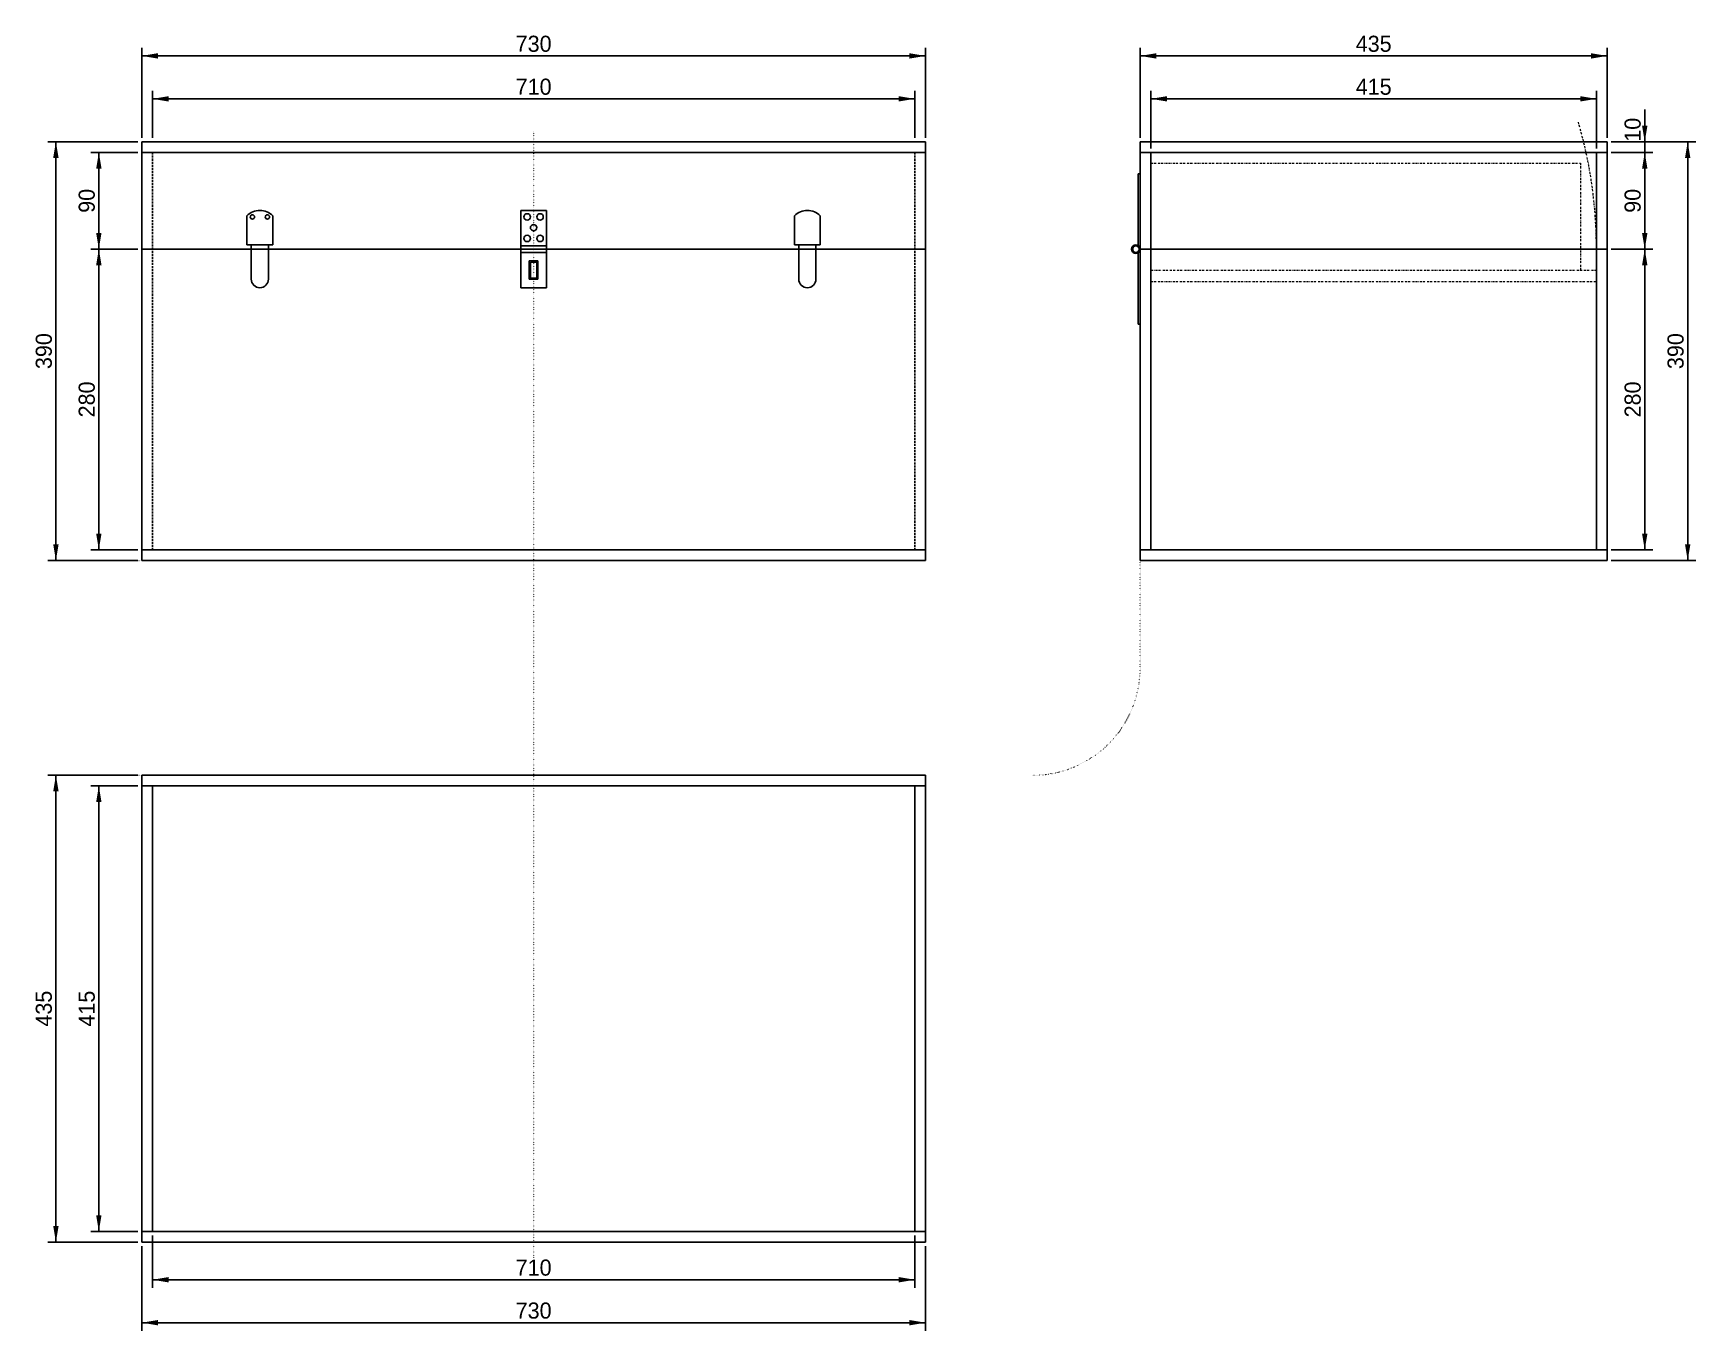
# Model space of a CAD drawing. Header units: millimetres. Extents: x -931 to 618, y -618 to 591.
import ezdxf

# ---------------------------------------------------------------- set-up
doc = ezdxf.new("R2010")
doc.units = ezdxf.units.MM
for name, pattern in [('BORDERTINY', [6.6675, 1.905, -0.9525, 1.905, -0.9525, 0, -0.9525]), ('DASHEDTINY', [2.8575, 1.905, -0.9525]), ('DOTTINY', [0.9525, 0, -0.9525])]:
    doc.linetypes.add(name, pattern=pattern)
doc.layers.get('0').update_dxf_attribs({"linetype": 'CONTINUOUS', "lineweight": 25})
doc.layers.add('1 Constr', color=2, linetype='DOTTINY', lineweight=0)
doc.layers.add('Internals', color=1, linetype='BORDERTINY', lineweight=0)
doc.layers.add('2 Dims', color=136, linetype='CONTINUOUS', lineweight=18, true_color=0x008080)
doc.dimstyles.get("Standard").update_dxf_attribs({"dimscale": 6, "dimtxt": 2.5, "dimasz": 2.5, "dimexe": 1.25, "dimexo": 0.625, "dimtad": 0, "dimtoh": 1, "dimdec": 0, "dimzin": 1, "dimdsep": 46, "dimtxsty": 'Standard', "dimcen": 0.09, "dimadec": 0, "dimazin": 0, "dimtfac": 1, "dimtdec": 4, "dimtofl": 0, "dimtmove": 0, "dimatfit": 3, "dimfxl": 1, "dimtolj": 1, "dimtzin": 0, "dimarcsym": 0})

# ---------------------------------------------------------------- blocks, each defined once
blk = doc.blocks.new('*D1')
at = {"layer": '2 Dims', "color": 0, "linetype": 'ByBlock', "lineweight": -2}
for p, q in [((-833.8, 490), (-917.5, 490)), ((-910, 490), (-910, 100)), ((-833.8, 100), (-917.5, 100))]:
    blk.add_line(p, q, dxfattribs=at)
for points in [[(-910, 490), (-907.5, 475), (-912.5, 475)], [(-910, 100), (-912.5, 115), (-907.5, 115)]]:
    blk.add_solid(points, dxfattribs=at)
at = {"layer": '2 Dims', "color": 0, "linetype": 'CONTINUOUS', "lineweight": -2, "insert": (-921.2, 295), "char_height": 15, "width": 30, "attachment_point": 5, "rotation": 90}
blk.add_mtext('390', dxfattribs=at)
blk = doc.blocks.new('*D2')
at = {"layer": '2 Dims', "color": 0, "linetype": 'ByBlock', "lineweight": -2}
for p, q in [((-820, 493.8), (-820, 537.5)), ((-820, 530), (-110, 530)), ((-110, 493.8), (-110, 537.5))]:
    blk.add_line(p, q, dxfattribs=at)
for points in [[(-820, 530), (-805, 532.5), (-805, 527.5)], [(-110, 530), (-125, 527.5), (-125, 532.5)]]:
    blk.add_solid(points, dxfattribs=at)
at = {"layer": '2 Dims', "color": 0, "linetype": 'CONTINUOUS', "lineweight": -2, "insert": (-465, 541.2), "char_height": 15, "width": 26.667, "attachment_point": 5}
blk.add_mtext('710', dxfattribs=at)
blk = doc.blocks.new('*D3')
at = {"layer": '2 Dims', "color": 0, "linetype": 'ByBlock', "lineweight": -2}
for p, q in [((-830, 493.8), (-830, 577.5)), ((-100, 493.8), (-100, 577.5)), ((-830, 570), (-100, 570))]:
    blk.add_line(p, q, dxfattribs=at)
for points in [[(-830, 570), (-815, 572.5), (-815, 567.5)], [(-100, 570), (-115, 567.5), (-115, 572.5)]]:
    blk.add_solid(points, dxfattribs=at)
at = {"layer": '2 Dims', "color": 0, "linetype": 'CONTINUOUS', "lineweight": -2, "insert": (-465, 581.2), "char_height": 15, "width": 30, "attachment_point": 5}
blk.add_mtext('730', dxfattribs=at)
blk = doc.blocks.new('*D4')
at = {"layer": '2 Dims', "color": 0, "linetype": 'ByBlock', "lineweight": -2}
for p, q in [((-833.8, 480), (-877.5, 480)), ((-870, 480), (-870, 390)), ((-833.8, 390), (-877.5, 390))]:
    blk.add_line(p, q, dxfattribs=at)
for points in [[(-870, 480), (-867.5, 465), (-872.5, 465)], [(-870, 390), (-872.5, 405), (-867.5, 405)]]:
    blk.add_solid(points, dxfattribs=at)
at = {"layer": '2 Dims', "color": 0, "linetype": 'CONTINUOUS', "lineweight": -2, "insert": (-881.2, 435), "char_height": 15, "width": 18.333, "attachment_point": 5, "rotation": 90}
blk.add_mtext('90', dxfattribs=at)
blk = doc.blocks.new('*D5')
at = {"layer": '2 Dims', "color": 0, "linetype": 'ByBlock', "lineweight": -2}
for p, q in [((-833.8, 390), (-877.5, 390)), ((-870, 390), (-870, 110)), ((-833.8, 110), (-877.5, 110))]:
    blk.add_line(p, q, dxfattribs=at)
for points in [[(-870, 390), (-867.5, 375), (-872.5, 375)], [(-870, 110), (-872.5, 125), (-867.5, 125)]]:
    blk.add_solid(points, dxfattribs=at)
at = {"layer": '2 Dims', "color": 0, "linetype": 'CONTINUOUS', "lineweight": -2, "insert": (-881.2, 250), "char_height": 15, "width": 30, "attachment_point": 5, "rotation": 90}
blk.add_mtext('280', dxfattribs=at)
blk = doc.blocks.new('*D6')
at = {"layer": '2 Dims', "color": 0, "linetype": 'ByBlock', "lineweight": -2}
for p, q in [((-833.8, -110), (-877.5, -110)), ((-870, -110), (-870, -525)), ((-833.8, -525), (-877.5, -525))]:
    blk.add_line(p, q, dxfattribs=at)
for points in [[(-870, -110), (-867.5, -125), (-872.5, -125)], [(-870, -525), (-872.5, -510), (-867.5, -510)]]:
    blk.add_solid(points, dxfattribs=at)
at = {"layer": '2 Dims', "color": 0, "linetype": 'CONTINUOUS', "lineweight": -2, "insert": (-881.2, -317.5), "char_height": 15, "width": 28.333, "attachment_point": 5, "rotation": 90}
blk.add_mtext('415', dxfattribs=at)
blk = doc.blocks.new('*D7')
at = {"layer": '2 Dims', "color": 0, "linetype": 'ByBlock', "lineweight": -2}
for p, q in [((-833.8, -100), (-917.5, -100)), ((-910, -100), (-910, -535)), ((-833.8, -535), (-917.5, -535))]:
    blk.add_line(p, q, dxfattribs=at)
for points in [[(-910, -100), (-907.5, -115), (-912.5, -115)], [(-910, -535), (-912.5, -520), (-907.5, -520)]]:
    blk.add_solid(points, dxfattribs=at)
at = {"layer": '2 Dims', "color": 0, "linetype": 'CONTINUOUS', "lineweight": -2, "insert": (-921.2, -317.5), "char_height": 15, "width": 31.667, "attachment_point": 5, "rotation": 90}
blk.add_mtext('435', dxfattribs=at)
blk = doc.blocks.new('*D8')
at = {"layer": '2 Dims', "color": 0, "linetype": 'ByBlock', "lineweight": -2}
for p, q in [((-820, -528.8), (-820, -577.5)), ((-110, -528.8), (-110, -577.5)), ((-820, -570), (-110, -570))]:
    blk.add_line(p, q, dxfattribs=at)
for points in [[(-820, -570), (-805, -567.5), (-805, -572.5)], [(-110, -570), (-125, -572.5), (-125, -567.5)]]:
    blk.add_solid(points, dxfattribs=at)
at = {"layer": '2 Dims', "color": 0, "linetype": 'CONTINUOUS', "lineweight": -2, "insert": (-465, -558.8), "char_height": 15, "width": 26.667, "attachment_point": 5}
blk.add_mtext('710', dxfattribs=at)
blk = doc.blocks.new('*D9')
at = {"layer": '2 Dims', "color": 0, "linetype": 'ByBlock', "lineweight": -2}
for p, q in [((-830, -538.8), (-830, -617.5)), ((-100, -538.8), (-100, -617.5)), ((-100, -610), (-830, -610))]:
    blk.add_line(p, q, dxfattribs=at)
for points in [[(-830, -610), (-815, -607.5), (-815, -612.5)], [(-100, -610), (-115, -612.5), (-115, -607.5)]]:
    blk.add_solid(points, dxfattribs=at)
at = {"layer": '2 Dims', "color": 0, "linetype": 'CONTINUOUS', "lineweight": -2, "insert": (-465, -598.8), "char_height": 15, "width": 30, "attachment_point": 5}
blk.add_mtext('730', dxfattribs=at)
blk = doc.blocks.new('*D10')
at = {"layer": '2 Dims', "color": 0, "linetype": 'ByBlock', "lineweight": -2}
for p, q in [((110, 483.8), (110, 537.5)), ((110, 530), (525, 530)), ((525, 483.8), (525, 537.5))]:
    blk.add_line(p, q, dxfattribs=at)
for points in [[(110, 530), (125, 532.5), (125, 527.5)], [(525, 530), (510, 527.5), (510, 532.5)]]:
    blk.add_solid(points, dxfattribs=at)
at = {"layer": '2 Dims', "color": 0, "linetype": 'CONTINUOUS', "lineweight": -2, "insert": (317.5, 541.2), "char_height": 15, "width": 28.333, "attachment_point": 5}
blk.add_mtext('415', dxfattribs=at)
blk = doc.blocks.new('*D11')
at = {"layer": '2 Dims', "color": 0, "linetype": 'ByBlock', "lineweight": -2}
for p, q in [((100, 493.8), (100, 577.5)), ((535, 493.8), (535, 577.5)), ((535, 570), (100, 570))]:
    blk.add_line(p, q, dxfattribs=at)
for points in [[(100, 570), (115, 572.5), (115, 567.5)], [(535, 570), (520, 567.5), (520, 572.5)]]:
    blk.add_solid(points, dxfattribs=at)
at = {"layer": '2 Dims', "color": 0, "linetype": 'CONTINUOUS', "lineweight": -2, "insert": (317.5, 581.2), "char_height": 15, "width": 31.667, "attachment_point": 5}
blk.add_mtext('435', dxfattribs=at)
blk = doc.blocks.new('*D12')
at = {"layer": '2 Dims', "color": 0, "linetype": 'ByBlock', "lineweight": -2}
for p, q in [((538.8, 480), (577.5, 480)), ((570, 480), (570, 390)), ((538.8, 390), (577.5, 390))]:
    blk.add_line(p, q, dxfattribs=at)
for points in [[(570, 480), (572.5, 465), (567.5, 465)], [(570, 390), (567.5, 405), (572.5, 405)]]:
    blk.add_solid(points, dxfattribs=at)
at = {"layer": '2 Dims', "color": 0, "linetype": 'CONTINUOUS', "lineweight": -2, "insert": (558.8, 435), "char_height": 15, "width": 18.333, "attachment_point": 5, "rotation": 90}
blk.add_mtext('90', dxfattribs=at)
blk = doc.blocks.new('*D13')
at = {"layer": '2 Dims', "color": 0, "linetype": 'ByBlock', "lineweight": -2}
for p, q in [((570, 520), (570, 450)), ((538.8, 490), (577.5, 490)), ((538.8, 480), (577.5, 480))]:
    blk.add_line(p, q, dxfattribs=at)
for points in [[(570, 490), (567.5, 505), (572.5, 505)], [(570, 480), (572.5, 465), (567.5, 465)]]:
    blk.add_solid(points, dxfattribs=at)
at = {"layer": '2 Dims', "color": 0, "linetype": 'CONTINUOUS', "lineweight": -2, "insert": (558.8, 501.2), "char_height": 15, "width": 15, "attachment_point": 5, "rotation": 90}
blk.add_mtext('10', dxfattribs=at)
blk = doc.blocks.new('*D14')
at = {"layer": '2 Dims', "color": 0, "linetype": 'ByBlock', "lineweight": -2}
for p, q in [((538.8, 390), (577.5, 390)), ((570, 390), (570, 110)), ((538.8, 110), (577.5, 110))]:
    blk.add_line(p, q, dxfattribs=at)
for points in [[(570, 390), (572.5, 375), (567.5, 375)], [(570, 110), (567.5, 125), (572.5, 125)]]:
    blk.add_solid(points, dxfattribs=at)
at = {"layer": '2 Dims', "color": 0, "linetype": 'CONTINUOUS', "lineweight": -2, "insert": (558.8, 250), "char_height": 15, "width": 30, "attachment_point": 5, "rotation": 90}
blk.add_mtext('280', dxfattribs=at)
blk = doc.blocks.new('*D15')
at = {"layer": '2 Dims', "color": 0, "linetype": 'ByBlock', "lineweight": -2}
for p, q in [((538.8, 490), (617.5, 490)), ((610, 490), (610, 100)), ((538.8, 100), (617.5, 100))]:
    blk.add_line(p, q, dxfattribs=at)
for points in [[(610, 490), (612.5, 475), (607.5, 475)], [(610, 100), (607.5, 115), (612.5, 115)]]:
    blk.add_solid(points, dxfattribs=at)
at = {"layer": '2 Dims', "color": 0, "linetype": 'CONTINUOUS', "lineweight": -2, "insert": (598.8, 295), "char_height": 15, "width": 30, "attachment_point": 5, "rotation": 90}
blk.add_mtext('390', dxfattribs=at)

msp = doc.modelspace()

# ---------------------------------------------------------------- linework, layer by layer
for p, q in [((-830, 100), (-830, 490)), ((-830, 490), (-100, 490)), ((-100, 490), (-100, 100)), ((100, 100), (100, 490)), ((100, 490), (535, 490)), ((535, 490), (535, 100)), ((-100, 480), (-830, 480)), ((100, 480), (535, 480)), ((110, 480), (110, 390)), ((525, 390), (525, 480)), ((98, 460), (100, 460)), ((-477, 426), (-453, 426)), ((-477, 354), (-477, 426)), ((-453, 426), (-453, 354)), ((-100, 390), (-830, 390)), ((-732, 394), (-708, 394)), ((-728, 362), (-728, 394)), ((-712, 362), (-712, 394)), ((-477, 393), (-453, 393)), ((-222, 394), (-198, 394)), ((-218, 362), (-218, 394)), ((-202, 362), (-202, 394)), ((100, 390), (535, 390)), ((110, 390), (110, 110)), ((525, 110), (525, 390)), ((-477, 387), (-453, 387)), ((-461, 379), (-469, 379)), ((-469, 379), (-469, 362)), ((-468, 378), (-462, 378)), ((-468, 363), (-468, 378)), ((-462, 378), (-462, 363)), ((-461, 362), (-461, 379)), ((-469, 362), (-461, 362)), ((-462, 363), (-468, 363)), ((-453, 354), (-477, 354)), ((98, 320), (100, 320)), ((-100, 110), (-830, 110)), ((100, 110), (535, 110)), ((-100, 100), (-830, 100)), ((535, 100), (100, 100)), ((-100, -100), (-830, -100)), ((-830, -100), (-830, -535)), ((-100, -535), (-100, -100)), ((-830, -110), (-100, -110)), ((-820, -525), (-820, -110)), ((-110, -110), (-110, -525)), ((-100, -525), (-830, -525)), ((-830, -535), (-100, -535))]:
    msp.add_line(p, q)
at = {"linetype": 'DASHEDTINY', "lineweight": 25}
for p, q in [((-820, 480), (-820, 110)), ((-110, 480), (-110, 110))]:
    msp.add_line(p, q, dxfattribs=at)
at = {"color": 7, "linetype": 'CONTINUOUS', "lineweight": 25}
for p, q in [((98, 393.5), (98, 460)), ((-732, 421), (-732, 394)), ((-708, 394), (-708, 421)), ((-222, 421), (-222, 394)), ((-198, 394), (-198, 421)), ((98, 386.5), (98, 320))]:
    msp.add_line(p, q, dxfattribs=at)
for centre, radius in [((-727, 420), 2), ((-713, 420), 2), ((-471, 420), 3), ((-459, 420), 3), ((-471, 400), 3), ((-465, 410), 3), ((-459, 400), 3), ((96, 390), 4), ((96, 390), 3)]:
    msp.add_circle(centre, radius)
for centre, radius, start, end in [((-720, 409.1), 16.9, 44.7603, 135.2397), ((-210, 409.1), 16.9, 44.7603, 135.2397), ((-720, 362), 8, 180, 0), ((-210, 362), 8, 180, 0)]:
    msp.add_arc(centre, radius, start, end)
at = {"layer": '1 Constr'}
for p, q in [((-465, 500), (-465, -550)), ((-100, 100), (-100, 200)), ((-880, 100), (-400, 100)), ((100, 0), (100, 100)), ((-880, -100), (-700, -100))]:
    msp.add_line(p, q, dxfattribs=at)
msp.add_arc((0, 0), 100, 270, 0, dxfattribs=at)
at = {"layer": 'Internals'}
for p, q in [((110, 470), (510, 470)), ((510, 470), (510, 370)), ((525, 370), (110, 370)), ((110, 360), (525, 360))]:
    msp.add_line(p, q, dxfattribs=at)
msp.add_arc((100, 390), 425, 360, 16.1443, dxfattribs=at)

# ---------------------------------------------------------------- dimensions: what is measured, and where the dimension line sits
at = {"layer": '2 Dims'}
for p1, p2, distance, picture, middle in [((-830, 490), (-100, 490), 80, '*D3', (-465, 581.2)), ((535, 490), (100, 490), -80, '*D11', (317.5, 581.2)), ((-820, 490), (-110, 490), 40, '*D2', (-465, 541.2)), ((110, 480), (525, 480), 50, '*D10', (317.5, 541.2)), ((535, 490), (535, 480), 35, '*D13', (558.8, 485)), ((-830, 490), (-830, 100), -80, '*D1', (-921.2, 295)), ((535, 490), (535, 100), 75, '*D15', (598.8, 295)), ((-830, 480), (-830, 390), -40, '*D4', (-881.2, 435)), ((535, 480), (535, 390), 35, '*D12', (558.8, 435)), ((-830, 390), (-830, 110), -40, '*D5', (-881.2, 250)), ((535, 390), (535, 110), 35, '*D14', (558.8, 250)), ((-830, -100), (-830, -535), -80, '*D7', (-921.2, -317.5)), ((-830, -110), (-830, -525), -40, '*D6', (-881.2, -317.5)), ((-820, -525), (-110, -525), -45, '*D8', (-465, -558.8)), ((-100, -535), (-830, -535), 75, '*D9', (-465, -598.8))]:
    dim = msp.add_aligned_dim(p1=p1, p2=p2, distance=distance, dimstyle='Standard', dxfattribs=at)
    dim.commit()
    dim.dimension.update_dxf_attribs({"geometry": picture, "text_midpoint": middle})

doc.saveas('drawing.dxf')
